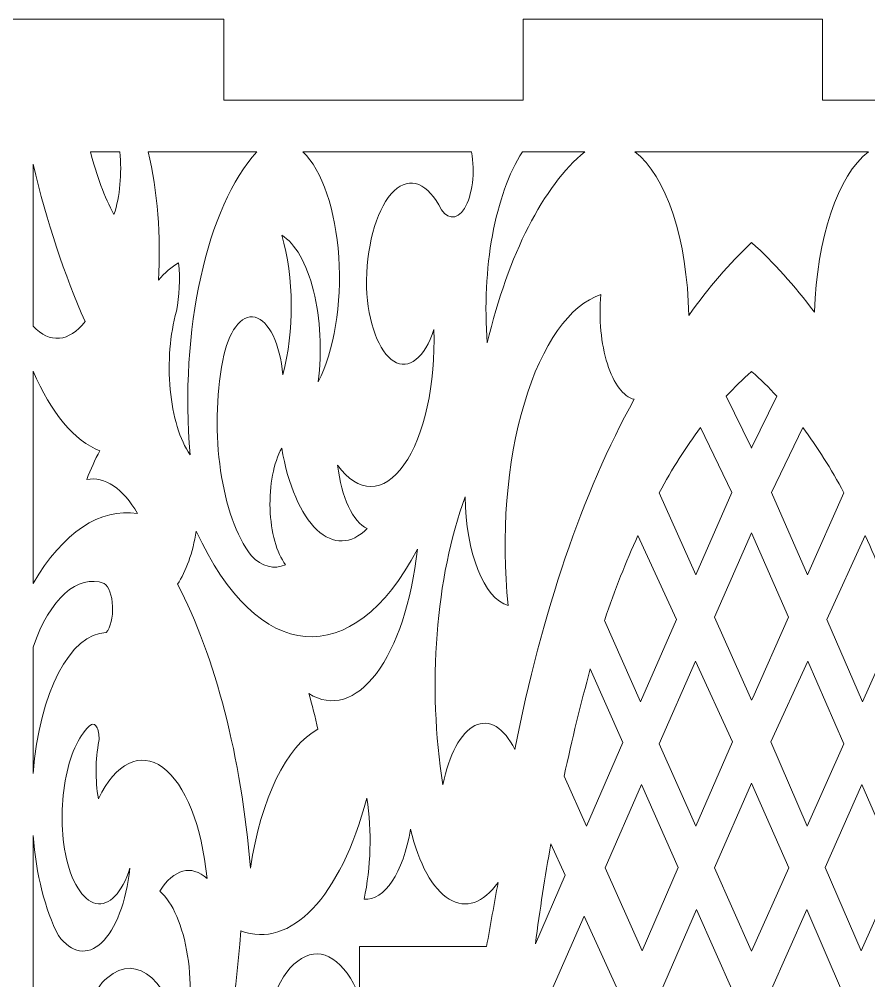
# Model space of a CAD drawing. Header units: millimetres. Extents: x 337 to 2510, y -469 to 429.
# Drawn here: x 538.6 to 592.6, y 35.6 to 96.8 of the extents above; entities that cross this region are included whole.
import ezdxf

# ---------------------------------------------------------------- set-up
doc = ezdxf.new("R2010")
doc.units = ezdxf.units.MM
doc.header["$MEASUREMENT"] = 0
doc.layers.add('Layer 1', color=7, linetype='Continuous')

msp = doc.modelspace()

# ---------------------------------------------------------------- linework, layer by layer
at = {"layer": 'Layer 1', "lineweight": 9}
for points in [[(551.6164, 96.7555), (551.6164, 96.7555), (532.5666, 96.7555), (532.5666, 96.7555)], [(551.6164, 91.5986), (551.6164, 91.5986), (551.6164, 96.7555), (551.6164, 96.7555)], [(589.716, 96.7555), (589.716, 96.7555), (570.6662, 96.7555), (570.6662, 96.7555)], [(570.6662, 91.5986), (570.6662, 91.5986), (570.6662, 96.7555), (570.6662, 96.7555)], [(589.716, 91.5986), (589.716, 91.5986), (589.716, 96.7555), (589.716, 96.7555)], [(570.6662, 91.5986), (570.6662, 91.5986), (551.6164, 91.5986), (551.6164, 91.5986)], [(608.7658, 91.5986), (608.7658, 91.5986), (589.716, 91.5986), (589.716, 91.5986)]]:
    msp.add_open_spline(points, degree=3, dxfattribs=at)
for points, knots in [([(544.9954, 88.3176), (544.9954, 88.3176), (543.1355, 88.3176), (543.1355, 88.3176), (543.1355, 88.3176), (543.1355, 88.3176), (543.1355, 88.3176), (543.1355, 88.3176), (543.1355, 88.3176), (543.5225, 86.7906), (544.0295, 85.4386), (544.6304, 84.3296), (544.6304, 84.3296), (544.6304, 84.3296), (544.6304, 84.3296), (544.6304, 84.3296), (544.6304, 84.3296), (545.0134, 85.4606), (545.1484, 86.9306), (544.9954, 88.3176)], [0, 0, 0, 0, 0.1666667, 0.1666667, 0.1666667, 0.1666667, 0.3333333, 0.3333333, 0.3333333, 0.3333333, 0.5, 0.5, 0.5, 0.5, 0.6666667, 0.6666667, 0.6666667, 0.6666667, 1, 1, 1, 1]), ([(547.4584, 80.1397), (547.6254, 82.9546), (547.3964, 85.8186), (546.8044, 88.3176), (546.8044, 88.3176), (546.8044, 88.3176), (546.8044, 88.3176), (546.8044, 88.3176), (546.8044, 88.3176), (546.8044, 88.3176), (553.7174, 88.3176), (553.7174, 88.3176), (553.7174, 88.3176), (553.7174, 88.3176), (553.7174, 88.3176), (553.7174, 88.3176), (553.7174, 88.3176), (550.5414, 84.8556), (548.7944, 76.9227), (549.4694, 69.0338), (549.4694, 69.0338), (549.4694, 69.0338), (549.4694, 69.0338), (549.4694, 69.0338), (549.4694, 69.0338), (548.8244, 69.9838), (548.3714, 71.4808), (548.2104, 73.1947), (548.2104, 73.1947), (548.2104, 73.1947), (548.2104, 73.1947), (548.2104, 73.1947), (548.2104, 73.1947), (548.0484, 74.9077), (548.1914, 76.6977), (548.6074, 78.1707), (548.6074, 78.1707), (548.6074, 78.1707), (548.6074, 78.1707), (548.6074, 78.1707), (548.6074, 78.1707), (548.8004, 79.1347), (548.8474, 80.2187), (548.7404, 81.2497), (548.7404, 81.2497), (548.7404, 81.2497), (548.7404, 81.2497), (548.7404, 81.2497), (548.7404, 81.2497), (548.2934, 81.0097), (547.8624, 80.6357), (547.4584, 80.1397)], [0, 0, 0, 0, 0.0714286, 0.0714286, 0.0714286, 0.0714286, 0.1428571, 0.1428571, 0.1428571, 0.1428571, 0.2142857, 0.2142857, 0.2142857, 0.2142857, 0.2857143, 0.2857143, 0.2857143, 0.2857143, 0.3571429, 0.3571429, 0.3571429, 0.3571429, 0.4285714, 0.4285714, 0.4285714, 0.4285714, 0.5, 0.5, 0.5, 0.5, 0.5714286, 0.5714286, 0.5714286, 0.5714286, 0.6428571, 0.6428571, 0.6428571, 0.6428571, 0.7142857, 0.7142857, 0.7142857, 0.7142857, 0.7857143, 0.7857143, 0.7857143, 0.7857143, 0.8571429, 0.8571429, 0.8571429, 0.8571429, 1, 1, 1, 1]), ([(556.6483, 88.3176), (556.6483, 88.3176), (567.3812, 88.3176), (567.3812, 88.3176), (567.3812, 88.3176), (567.3812, 88.3176), (567.3812, 88.3176), (567.3812, 88.3176), (567.3812, 88.3176), (567.6172, 87.0216), (567.4282, 85.5266), (566.9272, 84.7166), (566.9272, 84.7166), (566.9272, 84.7166), (566.9272, 84.7166), (566.9272, 84.7166), (566.9272, 84.7166), (566.4252, 83.9066), (565.7462, 83.9976), (565.2892, 84.9356), (565.2892, 84.9356), (565.2892, 84.9356), (565.2892, 84.9356), (565.2892, 84.9356), (565.2892, 84.9356), (564.4252, 86.4896), (563.2463, 86.7636), (562.2623, 85.6406), (562.2623, 85.6406), (562.2623, 85.6406), (562.2623, 85.6406), (562.2623, 85.6406), (562.2623, 85.6406), (561.2793, 84.5166), (560.6673, 82.1967), (560.6933, 79.6847), (560.6933, 79.6847), (560.6933, 79.6847), (560.6933, 79.6847), (560.6933, 79.6847), (560.6933, 79.6847), (560.7923, 77.4467), (561.4843, 75.5777), (562.4343, 74.9847), (562.4343, 74.9847), (562.4343, 74.9847), (562.4343, 74.9847), (562.4343, 74.9847), (562.4343, 74.9847), (563.3843, 74.3917), (564.3962, 75.1967), (564.9802, 77.0097), (564.9802, 77.0097), (564.9802, 77.0097), (564.9802, 77.0097), (564.9802, 77.0097), (564.9802, 77.0097), (565.1082, 73.5497), (564.3742, 70.2198), (563.0813, 68.3958), (563.0813, 68.3958), (563.0813, 68.3958), (563.0813, 68.3958), (563.0813, 68.3958), (563.0813, 68.3958), (561.7883, 66.5718), (560.1553, 66.5648), (558.8593, 68.3768), (558.8593, 68.3768), (558.8593, 68.3768), (558.8593, 68.3768), (558.8593, 68.3768), (558.8593, 68.3768), (559.1033, 66.3308), (559.8293, 64.7698), (560.7373, 64.3388), (560.7373, 64.3388), (560.7373, 64.3388), (560.7373, 64.3388), (560.7373, 64.3388), (560.7373, 64.3388), (559.7213, 63.3218), (558.5683, 63.2928), (557.5433, 64.2598), (557.5433, 64.2598), (557.5433, 64.2598), (557.5433, 64.2598), (557.5433, 64.2598), (557.5433, 64.2598), (556.5173, 65.2258), (555.7083, 67.1048), (555.3023, 69.4628), (555.3023, 69.4628), (555.3023, 69.4628), (555.3023, 69.4628), (555.3023, 69.4628), (555.3023, 69.4628), (554.7903, 68.5378), (554.5123, 67.0918), (554.5613, 65.6048), (554.5613, 65.6048), (554.5613, 65.6048), (554.5613, 65.6048), (554.5613, 65.6048), (554.5613, 65.6048), (554.6093, 64.1168), (554.9783, 62.7818), (555.5453, 62.0419), (555.5453, 62.0419), (555.5453, 62.0419), (555.5453, 62.0419), (555.5453, 62.0419), (555.5453, 62.0419), (554.8073, 61.7109), (554.0434, 61.9139), (553.3584, 62.6218), (553.3584, 62.6218), (553.3584, 62.6218), (553.3584, 62.6218), (553.3584, 62.6218), (553.3584, 62.6218), (551.4574, 65.1038), (550.6774, 70.4508), (551.5464, 75.0407), (551.5464, 75.0407), (551.5464, 75.0407), (551.5464, 75.0407), (551.5464, 75.0407), (551.5464, 75.0407), (551.8954, 76.8857), (552.7284, 77.9997), (553.6034, 77.7917), (553.6034, 77.7917), (553.6034, 77.7917), (553.6034, 77.7917), (553.6034, 77.7917), (553.6034, 77.7917), (554.4783, 77.5837), (555.1933, 76.1017), (555.3683, 74.1317), (555.3683, 74.1317), (555.3683, 74.1317), (555.3683, 74.1317), (555.3683, 74.1317), (555.3683, 74.1317), (556.1183, 76.8627), (556.0923, 80.3467), (555.3023, 83.0166), (555.3023, 83.0166), (555.3023, 83.0166), (555.3023, 83.0166), (555.3023, 83.0166), (555.3023, 83.0166), (556.1583, 82.5047), (556.8873, 81.2237), (557.3243, 79.4657), (557.3243, 79.4657), (557.3243, 79.4657), (557.3243, 79.4657), (557.3243, 79.4657), (557.3243, 79.4657), (557.7613, 77.7067), (557.8693, 75.6197), (557.6223, 73.6777), (557.6223, 73.6777), (557.6223, 73.6777), (557.6223, 73.6777), (557.6223, 73.6777), (557.6223, 73.6777), (558.6363, 75.6217), (559.1333, 78.6327), (558.9343, 81.6227), (558.9343, 81.6227), (558.9343, 81.6227), (558.9343, 81.6227), (558.9343, 81.6227), (558.9343, 81.6227), (558.7353, 84.6126), (557.8693, 87.1496), (556.6483, 88.3176)], [0, 0, 0, 0, 0.0217391, 0.0217391, 0.0217391, 0.0217391, 0.0434783, 0.0434783, 0.0434783, 0.0434783, 0.0652174, 0.0652174, 0.0652174, 0.0652174, 0.0869565, 0.0869565, 0.0869565, 0.0869565, 0.1086957, 0.1086957, 0.1086957, 0.1086957, 0.1304348, 0.1304348, 0.1304348, 0.1304348, 0.1521739, 0.1521739, 0.1521739, 0.1521739, 0.173913, 0.173913, 0.173913, 0.173913, 0.1956522, 0.1956522, 0.1956522, 0.1956522, 0.2173913, 0.2173913, 0.2173913, 0.2173913, 0.2391304, 0.2391304, 0.2391304, 0.2391304, 0.2608696, 0.2608696, 0.2608696, 0.2608696, 0.2826087, 0.2826087, 0.2826087, 0.2826087, 0.3043478, 0.3043478, 0.3043478, 0.3043478, 0.326087, 0.326087, 0.326087, 0.326087, 0.3478261, 0.3478261, 0.3478261, 0.3478261, 0.3695652, 0.3695652, 0.3695652, 0.3695652, 0.3913043, 0.3913043, 0.3913043, 0.3913043, 0.4130435, 0.4130435, 0.4130435, 0.4130435, 0.4347826, 0.4347826, 0.4347826, 0.4347826, 0.4565217, 0.4565217, 0.4565217, 0.4565217, 0.4782609, 0.4782609, 0.4782609, 0.4782609, 0.5, 0.5, 0.5, 0.5, 0.5217391, 0.5217391, 0.5217391, 0.5217391, 0.5434783, 0.5434783, 0.5434783, 0.5434783, 0.5652174, 0.5652174, 0.5652174, 0.5652174, 0.5869565, 0.5869565, 0.5869565, 0.5869565, 0.6086957, 0.6086957, 0.6086957, 0.6086957, 0.6304348, 0.6304348, 0.6304348, 0.6304348, 0.6521739, 0.6521739, 0.6521739, 0.6521739, 0.673913, 0.673913, 0.673913, 0.673913, 0.6956522, 0.6956522, 0.6956522, 0.6956522, 0.7173913, 0.7173913, 0.7173913, 0.7173913, 0.7391304, 0.7391304, 0.7391304, 0.7391304, 0.7608696, 0.7608696, 0.7608696, 0.7608696, 0.7826087, 0.7826087, 0.7826087, 0.7826087, 0.8043478, 0.8043478, 0.8043478, 0.8043478, 0.826087, 0.826087, 0.826087, 0.826087, 0.8478261, 0.8478261, 0.8478261, 0.8478261, 0.8695652, 0.8695652, 0.8695652, 0.8695652, 0.8913043, 0.8913043, 0.8913043, 0.8913043, 0.9130435, 0.9130435, 0.9130435, 0.9130435, 0.9347826, 0.9347826, 0.9347826, 0.9347826, 0.9565217, 0.9565217, 0.9565217, 0.9565217, 1, 1, 1, 1]), ([(568.3822, 76.1517), (569.7262, 81.8137), (571.9352, 86.1446), (574.5891, 88.3176), (574.5891, 88.3176), (574.5891, 88.3176), (574.5891, 88.3176), (574.5891, 88.3176), (574.5891, 88.3176), (574.5891, 88.3176), (570.6162, 88.3176), (570.6162, 88.3176), (570.6162, 88.3176), (570.6162, 88.3176), (570.6162, 88.3176), (570.6162, 88.3176), (570.6162, 88.3176), (568.8822, 85.6326), (568.0052, 80.8597), (568.3822, 76.1517)], [0, 0, 0, 0, 0.1666667, 0.1666667, 0.1666667, 0.1666667, 0.3333333, 0.3333333, 0.3333333, 0.3333333, 0.5, 0.5, 0.5, 0.5, 0.6666667, 0.6666667, 0.6666667, 0.6666667, 1, 1, 1, 1]), ([(581.1941, 77.9047), (581.1251, 82.6797), (579.7531, 86.8446), (577.7641, 88.3176), (577.7641, 88.3176), (577.7641, 88.3176), (577.7641, 88.3176), (577.7641, 88.3176), (577.7641, 88.3176), (577.7641, 88.3176), (585.175, 88.3176), (585.175, 88.3176), (585.175, 88.3176), (585.175, 88.3176), (585.175, 88.3176), (585.175, 88.3176), (585.175, 88.3176), (585.175, 88.3176), (585.219, 88.3176), (585.219, 88.3176), (585.219, 88.3176), (585.219, 88.3176), (585.219, 88.3176), (585.219, 88.3176), (585.219, 88.3176), (585.219, 88.3176), (592.63, 88.3176), (592.63, 88.3176), (592.63, 88.3176), (592.63, 88.3176), (592.63, 88.3176), (592.63, 88.3176), (592.63, 88.3176), (590.685, 86.8366), (589.329, 82.8036), (589.204, 78.1267), (589.204, 78.1267), (589.204, 78.1267), (589.204, 78.1267), (589.204, 78.1267), (589.204, 78.1267), (589.204, 78.1267), (589.189, 78.1117), (589.189, 78.1117), (589.189, 78.1117), (589.189, 78.1117), (589.189, 78.1117), (589.189, 78.1117), (589.189, 78.1117), (587.919, 79.8207), (586.591, 81.2957), (585.219, 82.5237), (585.219, 82.5237), (585.219, 82.5237), (585.219, 82.5237), (585.219, 82.5237), (585.219, 82.5237), (585.219, 82.5237), (585.197, 82.5447), (585.197, 82.5447), (585.197, 82.5447), (585.197, 82.5447), (585.197, 82.5447), (585.197, 82.5447), (585.197, 82.5447), (585.197, 82.5447), (585.175, 82.5237), (585.175, 82.5237), (585.175, 82.5237), (585.175, 82.5237), (585.175, 82.5237), (585.175, 82.5237), (585.175, 82.5237), (583.7961, 81.2287), (582.4651, 79.6837), (581.1941, 77.9047)], [0, 0, 0, 0, 0.05, 0.05, 0.05, 0.05, 0.1, 0.1, 0.1, 0.1, 0.15, 0.15, 0.15, 0.15, 0.2, 0.2, 0.2, 0.2, 0.25, 0.25, 0.25, 0.25, 0.3, 0.3, 0.3, 0.3, 0.35, 0.35, 0.35, 0.35, 0.4, 0.4, 0.4, 0.4, 0.45, 0.45, 0.45, 0.45, 0.5, 0.5, 0.5, 0.5, 0.55, 0.55, 0.55, 0.55, 0.6, 0.6, 0.6, 0.6, 0.65, 0.65, 0.65, 0.65, 0.7, 0.7, 0.7, 0.7, 0.75, 0.75, 0.75, 0.75, 0.8, 0.8, 0.8, 0.8, 0.85, 0.85, 0.85, 0.85, 0.9, 0.9, 0.9, 0.9, 1, 1, 1, 1]), ([(542.7965, 77.5147), (541.7765, 76.2077), (540.5435, 76.0987), (539.4825, 77.2227), (539.4825, 77.2227), (539.4825, 77.2227), (539.4825, 77.2227), (539.4825, 77.2227), (539.4825, 77.2227), (539.4825, 77.2227), (539.4825, 87.5236), (539.4825, 87.5236), (539.4825, 87.5236), (539.4825, 87.5236), (539.4825, 87.5236), (539.4825, 87.5236), (539.4825, 87.5236), (540.3675, 83.8356), (541.4835, 80.4637), (542.7965, 77.5147)], [0, 0, 0, 0, 0.1666667, 0.1666667, 0.1666667, 0.1666667, 0.3333333, 0.3333333, 0.3333333, 0.3333333, 0.5, 0.5, 0.5, 0.5, 0.6666667, 0.6666667, 0.6666667, 0.6666667, 1, 1, 1, 1]), ([(575.6081, 79.2307), (573.6312, 78.6017), (571.8622, 76.0927), (570.7382, 72.3238), (570.7382, 72.3238), (570.7382, 72.3238), (570.7382, 72.3238), (570.7382, 72.3238), (570.7382, 72.3238), (569.6142, 68.5548), (569.2402, 63.8758), (569.7082, 59.4419), (569.7082, 59.4419), (569.7082, 59.4419), (569.7082, 59.4419), (569.7082, 59.4419), (569.7082, 59.4419), (568.1712, 59.8799), (567.0062, 62.8208), (566.9682, 66.3578), (566.9682, 66.3578), (566.9682, 66.3578), (566.9682, 66.3578), (566.9682, 66.3578), (566.9682, 66.3578), (565.0972, 61.2659), (564.5582, 54.2799), (565.5542, 48.033), (565.5542, 48.033), (565.5542, 48.033), (565.5542, 48.033), (565.5542, 48.033), (565.5542, 48.033), (565.9342, 49.957), (566.6922, 51.355), (567.5952, 51.8), (567.5952, 51.8), (567.5952, 51.8), (567.5952, 51.8), (567.5952, 51.8), (567.5952, 51.8), (568.4982, 52.245), (569.4402, 51.686), (570.1332, 50.291), (570.1332, 50.291), (570.1332, 50.291), (570.1332, 50.291), (570.1332, 50.291), (570.1332, 50.291), (571.8452, 59.0009), (574.4481, 66.6418), (577.7241, 72.5688), (577.7241, 72.5688), (577.7241, 72.5688), (577.7241, 72.5688), (577.7241, 72.5688), (577.7241, 72.5688), (577.0411, 72.7357), (576.4221, 73.5557), (576.0181, 74.8257), (576.0181, 74.8257), (576.0181, 74.8257), (576.0181, 74.8257), (576.0181, 74.8257), (576.0181, 74.8257), (575.6151, 76.0957), (575.4661, 77.6957), (575.6081, 79.2307)], [0, 0, 0, 0, 0.0555556, 0.0555556, 0.0555556, 0.0555556, 0.1111111, 0.1111111, 0.1111111, 0.1111111, 0.1666667, 0.1666667, 0.1666667, 0.1666667, 0.2222222, 0.2222222, 0.2222222, 0.2222222, 0.2777778, 0.2777778, 0.2777778, 0.2777778, 0.3333333, 0.3333333, 0.3333333, 0.3333333, 0.3888889, 0.3888889, 0.3888889, 0.3888889, 0.4444444, 0.4444444, 0.4444444, 0.4444444, 0.5, 0.5, 0.5, 0.5, 0.5555556, 0.5555556, 0.5555556, 0.5555556, 0.6111111, 0.6111111, 0.6111111, 0.6111111, 0.6666667, 0.6666667, 0.6666667, 0.6666667, 0.7222222, 0.7222222, 0.7222222, 0.7222222, 0.7777778, 0.7777778, 0.7777778, 0.7777778, 0.8333333, 0.8333333, 0.8333333, 0.8333333, 0.8888889, 0.8888889, 0.8888889, 0.8888889, 1, 1, 1, 1]), ([(543.7245, 69.2858), (542.1135, 69.9228), (540.6305, 71.6958), (539.4825, 74.3557), (539.4825, 74.3557), (539.4825, 74.3557), (539.4825, 74.3557), (539.4825, 74.3557), (539.4825, 74.3557), (539.4825, 74.3557), (539.4825, 60.8389), (539.4825, 60.8389), (539.4825, 60.8389), (539.4825, 60.8389), (539.4825, 60.8389), (539.4825, 60.8389), (539.4825, 60.8389), (541.3925, 64.1028), (543.7535, 65.6858), (546.1324, 65.2978), (546.1324, 65.2978), (546.1324, 65.2978), (546.1324, 65.2978), (546.1324, 65.2978), (546.1324, 65.2978), (545.2064, 66.9038), (544.0544, 67.6758), (542.8955, 67.4688), (542.8955, 67.4688), (542.8955, 67.4688), (542.8955, 67.4688), (542.8955, 67.4688), (542.8955, 67.4688), (543.1535, 68.1168), (543.4305, 68.7248), (543.7245, 69.2858)], [0, 0, 0, 0, 0.1, 0.1, 0.1, 0.1, 0.2, 0.2, 0.2, 0.2, 0.3, 0.3, 0.3, 0.3, 0.4, 0.4, 0.4, 0.4, 0.5, 0.5, 0.5, 0.5, 0.6, 0.6, 0.6, 0.6, 0.7, 0.7, 0.7, 0.7, 0.8, 0.8, 0.8, 0.8, 1, 1, 1, 1]), ([(585.175, 69.5148), (585.175, 69.5148), (585.196, 69.4688), (585.196, 69.4688), (585.196, 69.4688), (585.196, 69.4688), (585.196, 69.4688), (585.196, 69.4688), (585.196, 69.4688), (585.196, 69.4688), (585.219, 69.5148), (585.219, 69.5148), (585.219, 69.5148), (585.219, 69.5148), (585.219, 69.5148), (585.219, 69.5148), (585.219, 69.5148), (585.219, 69.5148), (586.812, 72.7587), (586.812, 72.7587), (586.812, 72.7587), (586.812, 72.7587), (586.812, 72.7587), (586.812, 72.7587), (586.812, 72.7587), (586.29, 73.3257), (585.759, 73.8447), (585.219, 74.3147), (585.219, 74.3147), (585.219, 74.3147), (585.219, 74.3147), (585.219, 74.3147), (585.219, 74.3147), (585.219, 74.3147), (585.197, 74.3337), (585.197, 74.3337), (585.197, 74.3337), (585.197, 74.3337), (585.197, 74.3337), (585.197, 74.3337), (585.197, 74.3337), (585.197, 74.3337), (585.175, 74.3147), (585.175, 74.3147), (585.175, 74.3147), (585.175, 74.3147), (585.175, 74.3147), (585.175, 74.3147), (585.175, 74.3147), (584.635, 73.8447), (584.1041, 73.3257), (583.5821, 72.7577), (583.5821, 72.7577), (583.5821, 72.7577), (583.5821, 72.7577), (583.5821, 72.7577), (583.5821, 72.7577), (583.5821, 72.7577), (585.175, 69.5148), (585.175, 69.5148)], [0, 0, 0, 0, 0.0625, 0.0625, 0.0625, 0.0625, 0.125, 0.125, 0.125, 0.125, 0.1875, 0.1875, 0.1875, 0.1875, 0.25, 0.25, 0.25, 0.25, 0.3125, 0.3125, 0.3125, 0.3125, 0.375, 0.375, 0.375, 0.375, 0.4375, 0.4375, 0.4375, 0.4375, 0.5, 0.5, 0.5, 0.5, 0.5625, 0.5625, 0.5625, 0.5625, 0.625, 0.625, 0.625, 0.625, 0.6875, 0.6875, 0.6875, 0.6875, 0.75, 0.75, 0.75, 0.75, 0.8125, 0.8125, 0.8125, 0.8125, 0.875, 0.875, 0.875, 0.875, 1, 1, 1, 1]), ([(583.9291, 66.6468), (583.9291, 66.6468), (581.6471, 61.3969), (581.6471, 61.3969), (581.6471, 61.3969), (581.6471, 61.3969), (581.6471, 61.3969), (581.6471, 61.3969), (581.6471, 61.3969), (581.6471, 61.3969), (579.3201, 66.6238), (579.3201, 66.6238), (579.3201, 66.6238), (579.3201, 66.6238), (579.3201, 66.6238), (579.3201, 66.6238), (579.3201, 66.6238), (580.1471, 68.1518), (581.0231, 69.5368), (581.9401, 70.7678), (581.9401, 70.7678), (581.9401, 70.7678), (581.9401, 70.7678), (581.9401, 70.7678), (581.9401, 70.7678), (581.9401, 70.7678), (583.9291, 66.6468), (583.9291, 66.6468)], [0, 0, 0, 0, 0.125, 0.125, 0.125, 0.125, 0.25, 0.25, 0.25, 0.25, 0.375, 0.375, 0.375, 0.375, 0.5, 0.5, 0.5, 0.5, 0.625, 0.625, 0.625, 0.625, 0.75, 0.75, 0.75, 0.75, 1, 1, 1, 1]), ([(586.465, 66.6468), (586.465, 66.6468), (588.747, 61.3969), (588.747, 61.3969), (588.747, 61.3969), (588.747, 61.3969), (588.747, 61.3969), (588.747, 61.3969), (588.747, 61.3969), (588.747, 61.3969), (591.074, 66.6238), (591.074, 66.6238), (591.074, 66.6238), (591.074, 66.6238), (591.074, 66.6238), (591.074, 66.6238), (591.074, 66.6238), (590.247, 68.1518), (589.371, 69.5368), (588.454, 70.7678), (588.454, 70.7678), (588.454, 70.7678), (588.454, 70.7678), (588.454, 70.7678), (588.454, 70.7678), (588.454, 70.7678), (586.465, 66.6468), (586.465, 66.6468)], [0, 0, 0, 0, 0.125, 0.125, 0.125, 0.125, 0.25, 0.25, 0.25, 0.25, 0.375, 0.375, 0.375, 0.375, 0.5, 0.5, 0.5, 0.5, 0.625, 0.625, 0.625, 0.625, 0.75, 0.75, 0.75, 0.75, 1, 1, 1, 1]), ([(553.3134, 42.732), (552.7284, 49.801), (551.0884, 56.1879), (548.6734, 60.8049), (548.6734, 60.8049), (548.6734, 60.8049), (548.6734, 60.8049), (548.6734, 60.8049), (548.6734, 60.8049), (549.2194, 61.6119), (549.6374, 62.7968), (549.8664, 64.1868), (549.8664, 64.1868), (549.8664, 64.1868), (549.8664, 64.1868), (549.8664, 64.1868), (549.8664, 64.1868), (553.7464, 55.6799), (559.8033, 55.1799), (563.9413, 63.0258), (563.9413, 63.0258), (563.9413, 63.0258), (563.9413, 63.0258), (563.9413, 63.0258), (563.9413, 63.0258), (563.5683, 59.6979), (562.6263, 56.8509), (561.3253, 55.1239), (561.3253, 55.1239), (561.3253, 55.1239), (561.3253, 55.1239), (561.3253, 55.1239), (561.3253, 55.1239), (560.0253, 53.3959), (558.4763, 52.9329), (557.0253, 53.8379), (557.0253, 53.8379), (557.0253, 53.8379), (557.0253, 53.8379), (557.0253, 53.8379), (557.0253, 53.8379), (557.2423, 53.1159), (557.4343, 52.356), (557.6003, 51.567), (557.6003, 51.567), (557.6003, 51.567), (557.6003, 51.567), (557.6003, 51.567), (557.6003, 51.567), (555.5993, 50.512), (553.9784, 47.171), (553.3134, 42.732)], [0, 0, 0, 0, 0.0714286, 0.0714286, 0.0714286, 0.0714286, 0.1428571, 0.1428571, 0.1428571, 0.1428571, 0.2142857, 0.2142857, 0.2142857, 0.2142857, 0.2857143, 0.2857143, 0.2857143, 0.2857143, 0.3571429, 0.3571429, 0.3571429, 0.3571429, 0.4285714, 0.4285714, 0.4285714, 0.4285714, 0.5, 0.5, 0.5, 0.5, 0.5714286, 0.5714286, 0.5714286, 0.5714286, 0.6428571, 0.6428571, 0.6428571, 0.6428571, 0.7142857, 0.7142857, 0.7142857, 0.7142857, 0.7857143, 0.7857143, 0.7857143, 0.7857143, 0.8571429, 0.8571429, 0.8571429, 0.8571429, 1, 1, 1, 1]), ([(577.9651, 63.8968), (577.9651, 63.8968), (580.4111, 58.5529), (580.4111, 58.5529), (580.4111, 58.5529), (580.4111, 58.5529), (580.4111, 58.5529), (580.4111, 58.5529), (580.4111, 58.5529), (580.4111, 58.5529), (578.1341, 53.3139), (578.1341, 53.3139), (578.1341, 53.3139), (578.1341, 53.3139), (578.1341, 53.3139), (578.1341, 53.3139), (578.1341, 53.3139), (578.1341, 53.3139), (575.8341, 58.4809), (575.8341, 58.4809), (575.8341, 58.4809), (575.8341, 58.4809), (575.8341, 58.4809), (575.8341, 58.4809), (575.8341, 58.4809), (575.8341, 58.4809), (575.8511, 58.5329), (575.8511, 58.5329), (575.8511, 58.5329), (575.8511, 58.5329), (575.8511, 58.5329), (575.8511, 58.5329), (575.8511, 58.5329), (576.4971, 60.4369), (577.2031, 62.2299), (577.9651, 63.8968)], [0, 0, 0, 0, 0.1, 0.1, 0.1, 0.1, 0.2, 0.2, 0.2, 0.2, 0.3, 0.3, 0.3, 0.3, 0.4, 0.4, 0.4, 0.4, 0.5, 0.5, 0.5, 0.5, 0.6, 0.6, 0.6, 0.6, 0.7, 0.7, 0.7, 0.7, 0.8, 0.8, 0.8, 0.8, 1, 1, 1, 1]), ([(585.197, 64.0648), (585.197, 64.0648), (587.553, 58.7139), (587.553, 58.7139), (587.553, 58.7139), (587.553, 58.7139), (587.553, 58.7139), (587.553, 58.7139), (587.553, 58.7139), (587.553, 58.7139), (585.264, 53.5699), (585.264, 53.5699), (585.264, 53.5699), (585.264, 53.5699), (585.264, 53.5699), (585.264, 53.5699), (585.264, 53.5699), (585.264, 53.5699), (585.197, 53.4219), (585.197, 53.4219), (585.197, 53.4219), (585.197, 53.4219), (585.197, 53.4219), (585.197, 53.4219), (585.197, 53.4219), (585.197, 53.4219), (585.13, 53.5699), (585.13, 53.5699), (585.13, 53.5699), (585.13, 53.5699), (585.13, 53.5699), (585.13, 53.5699), (585.13, 53.5699), (585.13, 53.5699), (582.8411, 58.7139), (582.8411, 58.7139), (582.8411, 58.7139), (582.8411, 58.7139), (582.8411, 58.7139), (582.8411, 58.7139), (582.8411, 58.7139), (582.8411, 58.7139), (585.197, 64.0648), (585.197, 64.0648)], [0, 0, 0, 0, 0.0833333, 0.0833333, 0.0833333, 0.0833333, 0.1666667, 0.1666667, 0.1666667, 0.1666667, 0.25, 0.25, 0.25, 0.25, 0.3333333, 0.3333333, 0.3333333, 0.3333333, 0.4166667, 0.4166667, 0.4166667, 0.4166667, 0.5, 0.5, 0.5, 0.5, 0.5833333, 0.5833333, 0.5833333, 0.5833333, 0.6666667, 0.6666667, 0.6666667, 0.6666667, 0.75, 0.75, 0.75, 0.75, 0.8333333, 0.8333333, 0.8333333, 0.8333333, 1, 1, 1, 1]), ([(592.429, 63.8968), (592.429, 63.8968), (589.983, 58.5529), (589.983, 58.5529), (589.983, 58.5529), (589.983, 58.5529), (589.983, 58.5529), (589.983, 58.5529), (589.983, 58.5529), (589.983, 58.5529), (592.26, 53.3139), (592.26, 53.3139), (592.26, 53.3139), (592.26, 53.3139), (592.26, 53.3139), (592.26, 53.3139), (592.26, 53.3139), (592.26, 53.3139), (594.5599, 58.4809), (594.5599, 58.4809), (594.5599, 58.4809), (594.5599, 58.4809), (594.5599, 58.4809), (594.5599, 58.4809), (594.5599, 58.4809), (594.5599, 58.4809), (594.5429, 58.5329), (594.5429, 58.5329), (594.5429, 58.5329), (594.5429, 58.5329), (594.5429, 58.5329), (594.5429, 58.5329), (594.5429, 58.5329), (593.897, 60.4369), (593.191, 62.2299), (592.429, 63.8968)], [0, 0, 0, 0, 0.1, 0.1, 0.1, 0.1, 0.2, 0.2, 0.2, 0.2, 0.3, 0.3, 0.3, 0.3, 0.4, 0.4, 0.4, 0.4, 0.5, 0.5, 0.5, 0.5, 0.6, 0.6, 0.6, 0.6, 0.7, 0.7, 0.7, 0.7, 0.8, 0.8, 0.8, 0.8, 1, 1, 1, 1]), ([(544.0115, 60.8559), (542.2935, 61.4479), (540.5675, 59.9039), (539.4825, 56.8049), (539.4825, 56.8049), (539.4825, 56.8049), (539.4825, 56.8049), (539.4825, 56.8049), (539.4825, 56.8049), (539.4825, 56.8049), (539.4825, 48.752), (539.4825, 48.752), (539.4825, 48.752), (539.4825, 48.752), (539.4825, 48.752), (539.4825, 48.752), (539.4825, 48.752), (539.8945, 53.9089), (541.8505, 57.6719), (544.1444, 57.7259), (544.1444, 57.7259), (544.1444, 57.7259), (544.1444, 57.7259), (544.1444, 57.7259), (544.1444, 57.7259), (544.4134, 58.0429), (544.5714, 58.7039), (544.5424, 59.3929), (544.5424, 59.3929), (544.5424, 59.3929), (544.5424, 59.3929), (544.5424, 59.3929), (544.5424, 59.3929), (544.5134, 60.0829), (544.3024, 60.6619), (544.0115, 60.8559)], [0, 0, 0, 0, 0.1, 0.1, 0.1, 0.1, 0.2, 0.2, 0.2, 0.2, 0.3, 0.3, 0.3, 0.3, 0.4, 0.4, 0.4, 0.4, 0.5, 0.5, 0.5, 0.5, 0.6, 0.6, 0.6, 0.6, 0.7, 0.7, 0.7, 0.7, 0.8, 0.8, 0.8, 0.8, 1, 1, 1, 1]), ([(583.9781, 50.762), (583.9781, 50.762), (581.6571, 45.397), (581.6571, 45.397), (581.6571, 45.397), (581.6571, 45.397), (581.6571, 45.397), (581.6571, 45.397), (581.6571, 45.397), (581.6571, 45.397), (579.3211, 50.646), (579.3211, 50.646), (579.3211, 50.646), (579.3211, 50.646), (579.3211, 50.646), (579.3211, 50.646), (579.3211, 50.646), (579.3211, 50.646), (581.6191, 55.9139), (581.6191, 55.9139), (581.6191, 55.9139), (581.6191, 55.9139), (581.6191, 55.9139), (581.6191, 55.9139), (581.6191, 55.9139), (581.6191, 55.9139), (583.9781, 50.762), (583.9781, 50.762)], [0, 0, 0, 0, 0.125, 0.125, 0.125, 0.125, 0.25, 0.25, 0.25, 0.25, 0.375, 0.375, 0.375, 0.375, 0.5, 0.5, 0.5, 0.5, 0.625, 0.625, 0.625, 0.625, 0.75, 0.75, 0.75, 0.75, 1, 1, 1, 1]), ([(586.416, 50.762), (586.416, 50.762), (588.737, 45.397), (588.737, 45.397), (588.737, 45.397), (588.737, 45.397), (588.737, 45.397), (588.737, 45.397), (588.737, 45.397), (588.737, 45.397), (591.073, 50.646), (591.073, 50.646), (591.073, 50.646), (591.073, 50.646), (591.073, 50.646), (591.073, 50.646), (591.073, 50.646), (591.073, 50.646), (588.775, 55.9139), (588.775, 55.9139), (588.775, 55.9139), (588.775, 55.9139), (588.775, 55.9139), (588.775, 55.9139), (588.775, 55.9139), (588.775, 55.9139), (586.416, 50.762), (586.416, 50.762)], [0, 0, 0, 0, 0.125, 0.125, 0.125, 0.125, 0.25, 0.25, 0.25, 0.25, 0.375, 0.375, 0.375, 0.375, 0.5, 0.5, 0.5, 0.5, 0.625, 0.625, 0.625, 0.625, 0.75, 0.75, 0.75, 0.75, 1, 1, 1, 1]), ([(574.9351, 55.4059), (574.9351, 55.4059), (577.0051, 50.717), (577.0051, 50.717), (577.0051, 50.717), (577.0051, 50.717), (577.0051, 50.717), (577.0051, 50.717), (577.0051, 50.717), (577.0051, 50.717), (574.6941, 45.399), (574.6941, 45.399), (574.6941, 45.399), (574.6941, 45.399), (574.6941, 45.399), (574.6941, 45.399), (574.6941, 45.399), (574.6941, 45.399), (573.2712, 48.591), (573.2712, 48.591), (573.2712, 48.591), (573.2712, 48.591), (573.2712, 48.591), (573.2712, 48.591), (573.2712, 48.591), (573.7712, 50.93), (574.3261, 53.2049), (574.9351, 55.4059)], [0, 0, 0, 0, 0.125, 0.125, 0.125, 0.125, 0.25, 0.25, 0.25, 0.25, 0.375, 0.375, 0.375, 0.375, 0.5, 0.5, 0.5, 0.5, 0.625, 0.625, 0.625, 0.625, 0.75, 0.75, 0.75, 0.75, 1, 1, 1, 1]), ([(539.4825, 44.818), (539.4825, 44.818), (539.4825, 21.5373), (539.4825, 21.5373), (539.4825, 21.5373), (539.4825, 21.5373), (539.4825, 21.5373), (539.4825, 21.5373), (539.4825, 21.5373), (540.3905, 23.9362), (541.8755, 24.7102), (543.1505, 23.4482), (543.1505, 23.4482), (543.1505, 23.4482), (543.1505, 23.4482), (543.1505, 23.4482), (543.1505, 23.4482), (544.3694, 21.7783), (544.9414, 18.4383), (544.5414, 15.3203), (544.5414, 15.3203), (544.5414, 15.3203), (544.5414, 15.3203), (544.5414, 15.3203), (544.5414, 15.3203), (546.5204, 17.7153), (547.6394, 22.6672), (547.3484, 27.7392), (547.3484, 27.7392), (547.3484, 27.7392), (547.3484, 27.7392), (547.3484, 27.7392), (547.3484, 27.7392), (547.3194, 28.7902), (547.0954, 29.7632), (546.7324, 30.4102), (546.7324, 30.4102), (546.7324, 30.4102), (546.7324, 30.4102), (546.7324, 30.4102), (546.7324, 30.4102), (546.3684, 31.0572), (545.9004, 31.3162), (545.4474, 31.1212), (545.4474, 31.1212), (545.4474, 31.1212), (545.4474, 31.1212), (545.4474, 31.1212), (545.4474, 31.1212), (544.9364, 30.9352), (544.4984, 30.1832), (544.2774, 29.1122), (544.2774, 29.1122), (544.2774, 29.1122), (544.2774, 29.1122), (544.2774, 29.1122), (544.2774, 29.1122), (544.0564, 28.0422), (544.0804, 26.7912), (544.3434, 25.7702), (544.3434, 25.7702), (544.3434, 25.7702), (544.3434, 25.7702), (544.3434, 25.7702), (544.3434, 25.7702), (543.3575, 26.3472), (542.6595, 28.3492), (542.6345, 30.6732), (542.6345, 30.6732), (542.6345, 30.6732), (542.6345, 30.6732), (542.6345, 30.6732), (542.6345, 30.6732), (542.6085, 32.9961), (543.2615, 35.0761), (544.2324, 35.7661), (544.2324, 35.7661), (544.2324, 35.7661), (544.2324, 35.7661), (544.2324, 35.7661), (544.2324, 35.7661), (546.1004, 37.4051), (548.2074, 35.5241), (549.0934, 31.4242), (549.0934, 31.4242), (549.0934, 31.4242), (549.0934, 31.4242), (549.0934, 31.4242), (549.0934, 31.4242), (549.5294, 33.1721), (549.6084, 35.2671), (549.3114, 37.1591), (549.3114, 37.1591), (549.3114, 37.1591), (549.3114, 37.1591), (549.3114, 37.1591), (549.3114, 37.1591), (549.0144, 39.0521), (548.3694, 40.5531), (547.5464, 41.2681), (547.5464, 41.2681), (547.5464, 41.2681), (547.5464, 41.2681), (547.5464, 41.2681), (547.5464, 41.2681), (548.4254, 42.675), (549.5544, 42.979), (550.5514, 42.0761), (550.5514, 42.0761), (550.5514, 42.0761), (550.5514, 42.0761), (550.5514, 42.0761), (550.5514, 42.0761), (550.2274, 45.409), (549.1534, 48.1), (547.7304, 49.143), (547.7304, 49.143), (547.7304, 49.143), (547.7304, 49.143), (547.7304, 49.143), (547.7304, 49.143), (546.3074, 50.187), (544.7494, 49.428), (543.6365, 47.15), (543.6365, 47.15), (543.6365, 47.15), (543.6365, 47.15), (543.6365, 47.15), (543.6365, 47.15), (543.4325, 48.331), (543.4445, 49.649), (543.6695, 50.81), (543.6695, 50.81), (543.6695, 50.81), (543.6695, 50.81), (543.6695, 50.81), (543.6695, 50.81), (543.7035, 51.113), (543.6645, 51.436), (543.5665, 51.655), (543.5665, 51.655), (543.5665, 51.655), (543.5665, 51.655), (543.5665, 51.655), (543.5665, 51.655), (543.4685, 51.874), (543.3265, 51.956), (543.1945, 51.87), (543.1945, 51.87), (543.1945, 51.87), (543.1945, 51.87), (543.1945, 51.87), (543.1945, 51.87), (542.4805, 51.331), (541.8965, 50.139), (541.5825, 48.579), (541.5825, 48.579), (541.5825, 48.579), (541.5825, 48.579), (541.5825, 48.579), (541.5825, 48.579), (541.2675, 47.019), (541.2515, 45.23), (541.5375, 43.641), (541.5375, 43.641), (541.5375, 43.641), (541.5375, 43.641), (541.5375, 43.641), (541.5375, 43.641), (541.8915, 41.8751), (542.6315, 40.6741), (543.4775, 40.4871), (543.4775, 40.4871), (543.4775, 40.4871), (543.4775, 40.4871), (543.4775, 40.4871), (543.4775, 40.4871), (544.3244, 40.2991), (545.1504, 41.1551), (545.6464, 42.732), (545.6464, 42.732), (545.6464, 42.732), (545.6464, 42.732), (545.6464, 42.732), (545.6464, 42.732), (545.4054, 40.5881), (544.7364, 38.8291), (543.8405, 37.9851), (543.8405, 37.9851), (543.8405, 37.9851), (543.8405, 37.9851), (543.8405, 37.9851), (543.8405, 37.9851), (542.9455, 37.1401), (541.9275, 37.3091), (541.0955, 38.4411), (541.0955, 38.4411), (541.0955, 38.4411), (541.0955, 38.4411), (541.0955, 38.4411), (541.0955, 38.4411), (540.2515, 40.0771), (539.6815, 42.3301), (539.4825, 44.818)], [0, 0, 0, 0, 0.0192308, 0.0192308, 0.0192308, 0.0192308, 0.0384615, 0.0384615, 0.0384615, 0.0384615, 0.0576923, 0.0576923, 0.0576923, 0.0576923, 0.0769231, 0.0769231, 0.0769231, 0.0769231, 0.0961538, 0.0961538, 0.0961538, 0.0961538, 0.1153846, 0.1153846, 0.1153846, 0.1153846, 0.1346154, 0.1346154, 0.1346154, 0.1346154, 0.1538462, 0.1538462, 0.1538462, 0.1538462, 0.1730769, 0.1730769, 0.1730769, 0.1730769, 0.1923077, 0.1923077, 0.1923077, 0.1923077, 0.2115385, 0.2115385, 0.2115385, 0.2115385, 0.2307692, 0.2307692, 0.2307692, 0.2307692, 0.25, 0.25, 0.25, 0.25, 0.2692308, 0.2692308, 0.2692308, 0.2692308, 0.2884615, 0.2884615, 0.2884615, 0.2884615, 0.3076923, 0.3076923, 0.3076923, 0.3076923, 0.3269231, 0.3269231, 0.3269231, 0.3269231, 0.3461538, 0.3461538, 0.3461538, 0.3461538, 0.3653846, 0.3653846, 0.3653846, 0.3653846, 0.3846154, 0.3846154, 0.3846154, 0.3846154, 0.4038462, 0.4038462, 0.4038462, 0.4038462, 0.4230769, 0.4230769, 0.4230769, 0.4230769, 0.4423077, 0.4423077, 0.4423077, 0.4423077, 0.4615385, 0.4615385, 0.4615385, 0.4615385, 0.4807692, 0.4807692, 0.4807692, 0.4807692, 0.5, 0.5, 0.5, 0.5, 0.5192308, 0.5192308, 0.5192308, 0.5192308, 0.5384615, 0.5384615, 0.5384615, 0.5384615, 0.5576923, 0.5576923, 0.5576923, 0.5576923, 0.5769231, 0.5769231, 0.5769231, 0.5769231, 0.5961538, 0.5961538, 0.5961538, 0.5961538, 0.6153846, 0.6153846, 0.6153846, 0.6153846, 0.6346154, 0.6346154, 0.6346154, 0.6346154, 0.6538462, 0.6538462, 0.6538462, 0.6538462, 0.6730769, 0.6730769, 0.6730769, 0.6730769, 0.6923077, 0.6923077, 0.6923077, 0.6923077, 0.7115385, 0.7115385, 0.7115385, 0.7115385, 0.7307692, 0.7307692, 0.7307692, 0.7307692, 0.75, 0.75, 0.75, 0.75, 0.7692308, 0.7692308, 0.7692308, 0.7692308, 0.7884615, 0.7884615, 0.7884615, 0.7884615, 0.8076923, 0.8076923, 0.8076923, 0.8076923, 0.8269231, 0.8269231, 0.8269231, 0.8269231, 0.8461538, 0.8461538, 0.8461538, 0.8461538, 0.8653846, 0.8653846, 0.8653846, 0.8653846, 0.8846154, 0.8846154, 0.8846154, 0.8846154, 0.9038462, 0.9038462, 0.9038462, 0.9038462, 0.9230769, 0.9230769, 0.9230769, 0.9230769, 0.9423077, 0.9423077, 0.9423077, 0.9423077, 0.9615385, 0.9615385, 0.9615385, 0.9615385, 1, 1, 1, 1]), ([(578.1861, 48.044), (578.1861, 48.044), (580.5181, 42.763), (580.5181, 42.763), (580.5181, 42.763), (580.5181, 42.763), (580.5181, 42.763), (580.5181, 42.763), (580.5181, 42.763), (580.5181, 42.763), (578.2291, 37.4701), (578.2291, 37.4701), (578.2291, 37.4701), (578.2291, 37.4701), (578.2291, 37.4701), (578.2291, 37.4701), (578.2291, 37.4701), (578.2291, 37.4701), (575.8761, 42.748), (575.8761, 42.748), (575.8761, 42.748), (575.8761, 42.748), (575.8761, 42.748), (575.8761, 42.748), (575.8761, 42.748), (575.8761, 42.748), (578.1861, 48.044), (578.1861, 48.044)], [0, 0, 0, 0, 0.125, 0.125, 0.125, 0.125, 0.25, 0.25, 0.25, 0.25, 0.375, 0.375, 0.375, 0.375, 0.5, 0.5, 0.5, 0.5, 0.625, 0.625, 0.625, 0.625, 0.75, 0.75, 0.75, 0.75, 1, 1, 1, 1]), ([(585.197, 48.146), (585.197, 48.146), (587.556, 42.745), (587.556, 42.745), (587.556, 42.745), (587.556, 42.745), (587.556, 42.745), (587.556, 42.745), (587.556, 42.745), (587.556, 42.745), (585.219, 37.4931), (585.219, 37.4931), (585.219, 37.4931), (585.219, 37.4931), (585.219, 37.4931), (585.219, 37.4931), (585.219, 37.4931), (585.219, 37.4931), (585.198, 37.4451), (585.198, 37.4451), (585.198, 37.4451), (585.198, 37.4451), (585.198, 37.4451), (585.198, 37.4451), (585.198, 37.4451), (585.198, 37.4451), (585.175, 37.4931), (585.175, 37.4931), (585.175, 37.4931), (585.175, 37.4931), (585.175, 37.4931), (585.175, 37.4931), (585.175, 37.4931), (585.175, 37.4931), (582.8381, 42.745), (582.8381, 42.745), (582.8381, 42.745), (582.8381, 42.745), (582.8381, 42.745), (582.8381, 42.745), (582.8381, 42.745), (582.8381, 42.745), (585.197, 48.146), (585.197, 48.146)], [0, 0, 0, 0, 0.0833333, 0.0833333, 0.0833333, 0.0833333, 0.1666667, 0.1666667, 0.1666667, 0.1666667, 0.25, 0.25, 0.25, 0.25, 0.3333333, 0.3333333, 0.3333333, 0.3333333, 0.4166667, 0.4166667, 0.4166667, 0.4166667, 0.5, 0.5, 0.5, 0.5, 0.5833333, 0.5833333, 0.5833333, 0.5833333, 0.6666667, 0.6666667, 0.6666667, 0.6666667, 0.75, 0.75, 0.75, 0.75, 0.8333333, 0.8333333, 0.8333333, 0.8333333, 1, 1, 1, 1]), ([(592.208, 48.044), (592.208, 48.044), (589.876, 42.763), (589.876, 42.763), (589.876, 42.763), (589.876, 42.763), (589.876, 42.763), (589.876, 42.763), (589.876, 42.763), (589.876, 42.763), (592.165, 37.4701), (592.165, 37.4701), (592.165, 37.4701), (592.165, 37.4701), (592.165, 37.4701), (592.165, 37.4701), (592.165, 37.4701), (592.165, 37.4701), (594.5179, 42.748), (594.5179, 42.748), (594.5179, 42.748), (594.5179, 42.748), (594.5179, 42.748), (594.5179, 42.748), (594.5179, 42.748), (594.5179, 42.748), (592.208, 48.044), (592.208, 48.044)], [0, 0, 0, 0, 0.125, 0.125, 0.125, 0.125, 0.25, 0.25, 0.25, 0.25, 0.375, 0.375, 0.375, 0.375, 0.5, 0.5, 0.5, 0.5, 0.625, 0.625, 0.625, 0.625, 0.75, 0.75, 0.75, 0.75, 1, 1, 1, 1]), ([(569.0672, 41.8241), (568.1422, 40.4991), (567.0172, 40.1121), (565.9622, 40.7531), (565.9622, 40.7531), (565.9622, 40.7531), (565.9622, 40.7531), (565.9622, 40.7531), (565.9622, 40.7531), (564.9072, 41.3941), (564.0153, 43.006), (563.4993, 45.206), (563.4993, 45.206), (563.4993, 45.206), (563.4993, 45.206), (563.4993, 45.206), (563.4993, 45.206), (563.0303, 42.4301), (561.8403, 40.6441), (560.5393, 40.7641), (560.5393, 40.7641), (560.5393, 40.7641), (560.5393, 40.7641), (560.5393, 40.7641), (560.5393, 40.7641), (560.9783, 42.756), (561.0423, 45.072), (560.7153, 47.175), (560.7153, 47.175), (560.7153, 47.175), (560.7153, 47.175), (560.7153, 47.175), (560.7153, 47.175), (559.0473, 40.8841), (555.8713, 37.5451), (552.6954, 38.7441), (552.6954, 38.7441), (552.6954, 38.7441), (552.6954, 38.7441), (552.6954, 38.7441), (552.6954, 38.7441), (552.3844, 34.1641), (551.6464, 29.7912), (550.5294, 25.9222), (550.5294, 25.9222), (550.5294, 25.9222), (550.5294, 25.9222), (550.5294, 25.9222), (550.5294, 25.9222), (551.5914, 25.4352), (552.6774, 25.2992), (553.7554, 25.5182), (553.7554, 25.5182), (553.7554, 25.5182), (553.7554, 25.5182), (553.7554, 25.5182), (553.7554, 25.5182), (553.7474, 27.2712), (553.7844, 29.0242), (553.8664, 30.7682), (553.8664, 30.7682), (553.8664, 30.7682), (553.8664, 30.7682), (553.8664, 30.7682), (553.8664, 30.7682), (554.2023, 33.8091), (555.2363, 36.1921), (556.5633, 36.9891), (556.5633, 36.9891), (556.5633, 36.9891), (556.5633, 36.9891), (556.5633, 36.9891), (556.5633, 36.9891), (557.8913, 37.7871), (559.3033, 36.8741), (560.2513, 34.6051), (560.2513, 34.6051), (560.2513, 34.6051), (560.2513, 34.6051), (560.2513, 34.6051), (560.2513, 34.6051), (560.2513, 34.6051), (560.2513, 37.7351), (560.2513, 37.7351), (560.2513, 37.7351), (560.2513, 37.7351), (560.2513, 37.7351), (560.2513, 37.7351), (560.2513, 37.7351), (560.2513, 37.7351), (568.3382, 37.7351), (568.3382, 37.7351), (568.3382, 37.7351), (568.3382, 37.7351), (568.3382, 37.7351), (568.3382, 37.7351), (568.3382, 37.7351), (568.5762, 39.1031), (568.8192, 40.4661), (569.0672, 41.8241)], [0, 0, 0, 0, 0.0384615, 0.0384615, 0.0384615, 0.0384615, 0.0769231, 0.0769231, 0.0769231, 0.0769231, 0.1153846, 0.1153846, 0.1153846, 0.1153846, 0.1538462, 0.1538462, 0.1538462, 0.1538462, 0.1923077, 0.1923077, 0.1923077, 0.1923077, 0.2307692, 0.2307692, 0.2307692, 0.2307692, 0.2692308, 0.2692308, 0.2692308, 0.2692308, 0.3076923, 0.3076923, 0.3076923, 0.3076923, 0.3461538, 0.3461538, 0.3461538, 0.3461538, 0.3846154, 0.3846154, 0.3846154, 0.3846154, 0.4230769, 0.4230769, 0.4230769, 0.4230769, 0.4615385, 0.4615385, 0.4615385, 0.4615385, 0.5, 0.5, 0.5, 0.5, 0.5384615, 0.5384615, 0.5384615, 0.5384615, 0.5769231, 0.5769231, 0.5769231, 0.5769231, 0.6153846, 0.6153846, 0.6153846, 0.6153846, 0.6538462, 0.6538462, 0.6538462, 0.6538462, 0.6923077, 0.6923077, 0.6923077, 0.6923077, 0.7307692, 0.7307692, 0.7307692, 0.7307692, 0.7692308, 0.7692308, 0.7692308, 0.7692308, 0.8076923, 0.8076923, 0.8076923, 0.8076923, 0.8461538, 0.8461538, 0.8461538, 0.8461538, 0.8846154, 0.8846154, 0.8846154, 0.8846154, 0.9230769, 0.9230769, 0.9230769, 0.9230769, 1, 1, 1, 1]), ([(572.4262, 44.279), (572.4262, 44.279), (573.3402, 42.2831), (573.3402, 42.2831), (573.3402, 42.2831), (573.3402, 42.2831), (573.3402, 42.2831), (573.3402, 42.2831), (573.3402, 42.2831), (573.3402, 42.2831), (571.4382, 37.9081), (571.4382, 37.9081), (571.4382, 37.9081), (571.4382, 37.9081), (571.4382, 37.9081), (571.4382, 37.9081), (571.4382, 37.9081), (571.7232, 40.0661), (572.0532, 42.1921), (572.4262, 44.279)], [0, 0, 0, 0, 0.1666667, 0.1666667, 0.1666667, 0.1666667, 0.3333333, 0.3333333, 0.3333333, 0.3333333, 0.5, 0.5, 0.5, 0.5, 0.6666667, 0.6666667, 0.6666667, 0.6666667, 1, 1, 1, 1]), ([(581.6941, 40.1011), (581.6941, 40.1011), (584.0201, 34.8331), (584.0201, 34.8331), (584.0201, 34.8331), (584.0201, 34.8331), (584.0201, 34.8331), (584.0201, 34.8331), (584.0201, 34.8331), (584.0201, 34.8331), (581.7421, 29.5892), (581.7421, 29.5892), (581.7421, 29.5892), (581.7421, 29.5892), (581.7421, 29.5892), (581.7421, 29.5892), (581.7421, 29.5892), (581.7421, 29.5892), (579.4091, 34.8221), (579.4091, 34.8221), (579.4091, 34.8221), (579.4091, 34.8221), (579.4091, 34.8221), (579.4091, 34.8221), (579.4091, 34.8221), (579.4091, 34.8221), (581.6941, 40.1011), (581.6941, 40.1011)], [0, 0, 0, 0, 0.125, 0.125, 0.125, 0.125, 0.25, 0.25, 0.25, 0.25, 0.375, 0.375, 0.375, 0.375, 0.5, 0.5, 0.5, 0.5, 0.625, 0.625, 0.625, 0.625, 0.75, 0.75, 0.75, 0.75, 1, 1, 1, 1]), ([(588.7, 40.1011), (588.7, 40.1011), (586.374, 34.8331), (586.374, 34.8331), (586.374, 34.8331), (586.374, 34.8331), (586.374, 34.8331), (586.374, 34.8331), (586.374, 34.8331), (586.374, 34.8331), (588.652, 29.5892), (588.652, 29.5892), (588.652, 29.5892), (588.652, 29.5892), (588.652, 29.5892), (588.652, 29.5892), (588.652, 29.5892), (588.652, 29.5892), (590.985, 34.8221), (590.985, 34.8221), (590.985, 34.8221), (590.985, 34.8221), (590.985, 34.8221), (590.985, 34.8221), (590.985, 34.8221), (590.985, 34.8221), (588.7, 40.1011), (588.7, 40.1011)], [0, 0, 0, 0, 0.125, 0.125, 0.125, 0.125, 0.25, 0.25, 0.25, 0.25, 0.375, 0.375, 0.375, 0.375, 0.5, 0.5, 0.5, 0.5, 0.625, 0.625, 0.625, 0.625, 0.75, 0.75, 0.75, 0.75, 1, 1, 1, 1]), ([(574.5351, 39.6741), (574.5351, 39.6741), (572.3432, 34.6511), (572.3432, 34.6511), (572.3432, 34.6511), (572.3432, 34.6511), (572.3432, 34.6511), (572.3432, 34.6511), (572.3432, 34.6511), (572.3432, 34.6511), (574.7061, 29.3242), (574.7061, 29.3242), (574.7061, 29.3242), (574.7061, 29.3242), (574.7061, 29.3242), (574.7061, 29.3242), (574.7061, 29.3242), (574.7061, 29.3242), (576.9241, 34.4531), (576.9241, 34.4531), (576.9241, 34.4531), (576.9241, 34.4531), (576.9241, 34.4531), (576.9241, 34.4531), (576.9241, 34.4531), (576.9241, 34.4531), (574.5351, 39.6741), (574.5351, 39.6741)], [0, 0, 0, 0, 0.125, 0.125, 0.125, 0.125, 0.25, 0.25, 0.25, 0.25, 0.375, 0.375, 0.375, 0.375, 0.5, 0.5, 0.5, 0.5, 0.625, 0.625, 0.625, 0.625, 0.75, 0.75, 0.75, 0.75, 1, 1, 1, 1])]:
    msp.add_open_spline(points, degree=3, knots=knots, dxfattribs=at)

doc.saveas('drawing.dxf')
